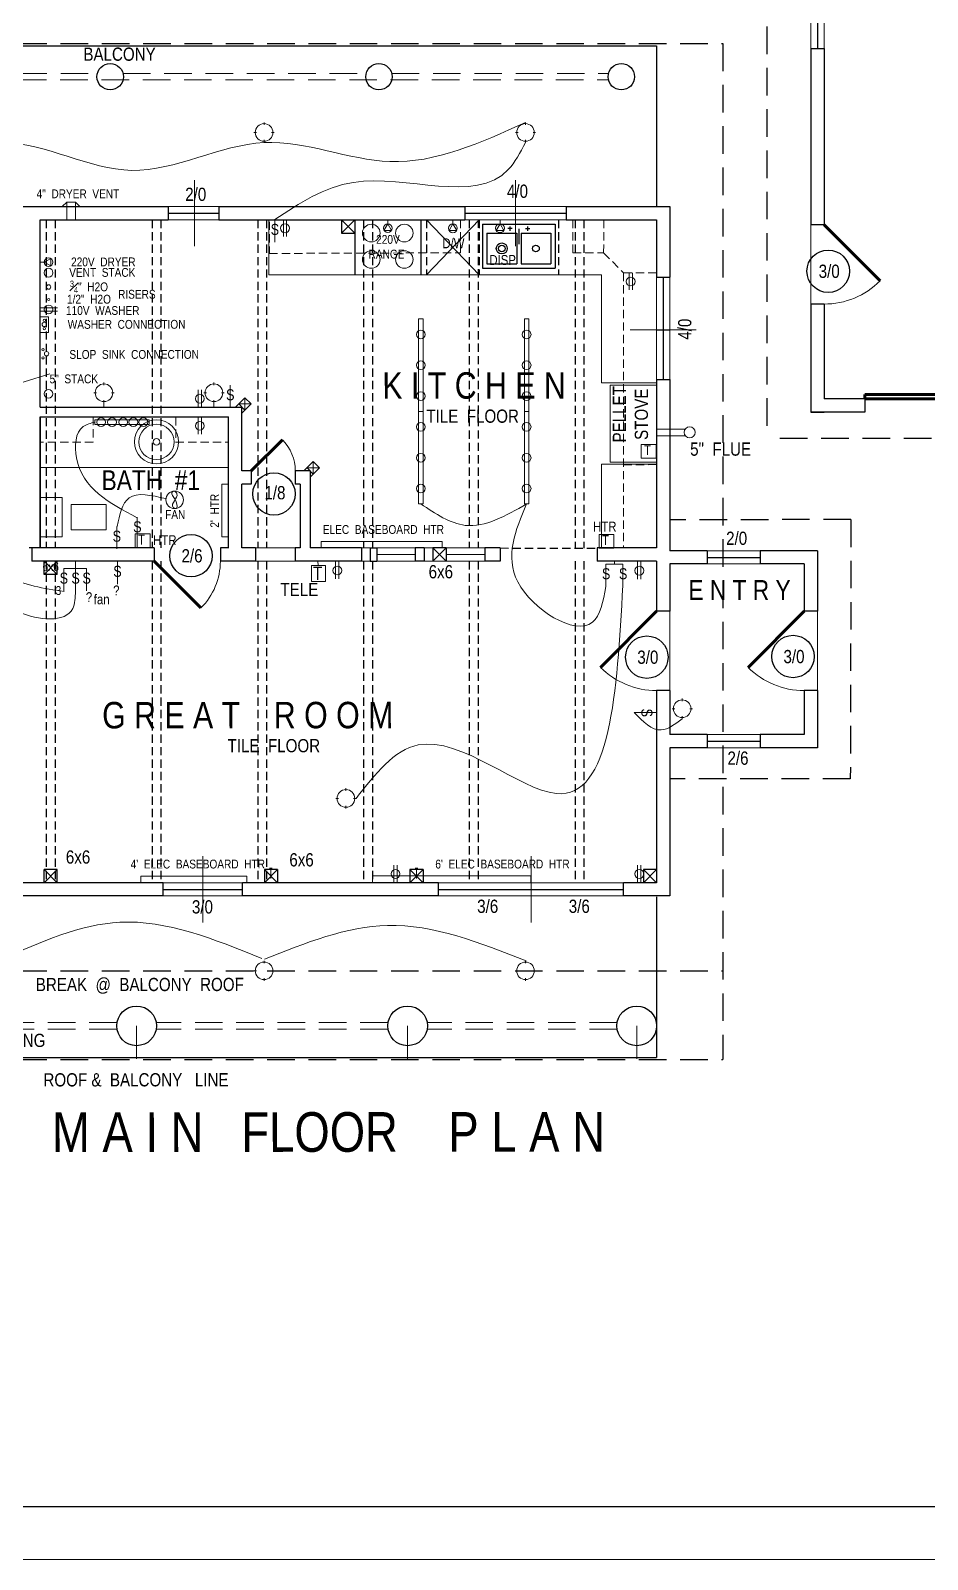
# Model space of a CAD drawing. Header units: inches. Extents: x 3832 to 5979, y 959 to 2015.
# Drawn here: x 4750 to 5157, y 959 to 1653 of the extents above; entities that cross this region are included whole.
import ezdxf

# ---------------------------------------------------------------- set-up
doc = ezdxf.new("R2010")
doc.units = ezdxf.units.IN
doc.header["$MEASUREMENT"] = 0
doc.linetypes.add('HIDDEN', pattern=[0.375, 0.25, -0.125])
for name, color, linetype, lineweight in [('APPLIANCES', 7, 'Continuous', 20), ('CABINETS', 36, 'HIDDEN', 20), ('COUNTERTOPS', 7, 'Continuous', 20), ('DOORS', 7, 'Continuous', 60), ('ELEC', 6, 'Continuous', 30), ('ELEC SYMBOLS', 7, 'Continuous', 20), ('FLOOR BEAMS', 18, 'Continuous', 30), ('HVAC', 1, 'Continuous', 20), ('PLUMBING', 3, 'Continuous', 20), ('ROOF', 7, 'HIDDEN', 30), ('STAIRS', 7, 'Continuous', 20), ('WALL FRAMING', 7, 'Continuous', 30), ('WALLS', 7, 'Continuous', 30), ('WINDOWS', 5, 'Continuous', 30)]:
    doc.layers.add(name, color=color, linetype=linetype, lineweight=lineweight)
for name, color, linetype in [('TEXT', 7, 'Continuous'), ('TEXT80', 7, 'Continuous'), ('TITLE BLOCK', 7, 'Continuous')]:
    doc.layers.add(name, color=color, linetype=linetype)
doc.styles.add('ARCHENT', font='technical.ttf', dxfattribs={"height": 6})

msp = doc.modelspace()

# ---------------------------------------------------------------- linework, layer by layer
at = {"layer": 'APPLIANCES', "lineweight": 30, "ltscale": 15}
for p, q in [((4897.02, 1567.16), (4897.02, 1542.16)), ((4927.02, 1567.16), (4927.02, 1542.16))]:
    msp.add_line(p, q, dxfattribs=at)
at = {"layer": 'APPLIANCES', "ltscale": 15}
msp.add_line((4897.02, 1542.16), (4927.02, 1542.16), dxfattribs=at)
for centre in [(4904.52, 1561.16), (4919.52, 1561.16), (4904.52, 1549.16), (4919.52, 1549.16)]:
    msp.add_circle(centre, 4, dxfattribs=at)
at = {"layer": 'CABINETS', "ltscale": 15}
for p, q in [((4858.28, 1566.32), (4858.27, 1551.9)), ((4945.02, 1567.16), (4945, 1552.16)), ((4996.02, 1567.15), (4996, 1552.15)), ((5010.02, 1567.16), (5010, 1552.16)), ((4858.27, 1551.9), (4945, 1552.2)), ((4996, 1552.15), (5010, 1552.2)), ((5010, 1552.16), (5019.02, 1543.11)), ((5019.02, 1543.11), (5018.98, 1418.16)), ((5019.02, 1543.11), (5034.02, 1543.16)), ((5019.02, 1493.11), (5034.02, 1493.16)), ((4778.27, 1477.68), (4778.28, 1466.19)), ((4815.77, 1477.55), (4815.75, 1466.06)), ((4839.77, 1477.66), (4839.75, 1462.66)), ((4778.28, 1466.19), (4754.27, 1466.24)), ((4815.75, 1466.19), (4839.77, 1466.24)), ((5019.02, 1455.96), (5034.02, 1456))]:
    msp.add_line(p, q, dxfattribs=at)
at = {"layer": 'CABINETS', "lineweight": 30, "ltscale": 15}
for p, q in [((4929.52, 1567.16), (4929.52, 1542.16)), ((4953.52, 1567.16), (4953.52, 1542.16)), ((4989.52, 1567.16), (4989.52, 1542.16))]:
    msp.add_line(p, q, dxfattribs=at)
at = {"layer": 'COUNTERTOPS', "ltscale": 15}
for p, q in [((4858.02, 1567.16), (4858.02, 1542.16)), ((4858.02, 1542.16), (4897.02, 1542.16)), ((4927.02, 1542.16), (5009.02, 1542.16)), ((5009.02, 1493.16), (5034.02, 1493.16)), ((5009.02, 1456.16), (5034.02, 1456.16))]:
    msp.add_line(p, q, dxfattribs=at)
at = {"layer": 'COUNTERTOPS', "lineweight": 20, "ltscale": 15}
for p, q in [((5009.02, 1542.16), (5009.02, 1493.16)), ((5009.02, 1456.16), (5009.02, 1418.16))]:
    msp.add_line(p, q, dxfattribs=at)
at = {"layer": 'COUNTERTOPS', "color": 38, "lineweight": 30, "ltscale": 15}
msp.add_line((4754.27, 1454.79), (4839.77, 1454.66), dxfattribs=at)
at = {"layer": 'DOORS', "ltscale": 15}
for p, q in [((5110.02, 1564.91), (5135.47, 1539.45)), ((5320.52, 1487.91), (5128.52, 1487.91)), ((5320.52, 1485.91), (5128.52, 1485.91)), ((4864.16, 1467.3), (4850.02, 1453.16)), ((5034.02, 1389.41), (5008.56, 1363.95)), ((5101.02, 1389.41), (5075.56, 1363.95))]:
    msp.add_line(p, q, dxfattribs=at)
at = {"layer": 'DOORS', "linetype": 'Continuous', "ltscale": 15}
for p, q in [((5128.52, 1487.91), (5128.52, 1485.91)), ((4806.02, 1412.16), (4827.23, 1390.94))]:
    msp.add_line(p, q, dxfattribs=at)
at = {"layer": 'DOORS', "lineweight": 9, "ltscale": 15}
for centre, radius, start, end in [((5110.02, 1564.91), 35.99, 270, 315), ((5034.02, 1389.41), 36, 225, 270), ((5101.02, 1389.41), 36, 225, 270)]:
    msp.add_arc(centre, radius, start, end, dxfattribs=at)
at = {"layer": 'DOORS', "linetype": 'Continuous', "lineweight": 5, "ltscale": 15}
msp.add_arc((4806.02, 1412.16), 30, 315, 0, dxfattribs=at)
at = {"layer": 'ELEC', "lineweight": 20, "ltscale": 15}
for p, q in [((4864.62, 1559.53), (4864.62, 1567.33)), ((4866.12, 1559.53), (4866.12, 1567.33)), ((5021.52, 1535.34), (5021.52, 1543.14)), ((5023.02, 1535.34), (5023.02, 1543.14)), ((4754.27, 1527.24), (4762.06, 1527.24)), ((4754.27, 1525.74), (4762.06, 1525.74)), ((4825.94, 1482.16), (4825.94, 1489.95)), ((4827.44, 1482.16), (4827.44, 1489.95)), ((4825.94, 1469.86), (4825.94, 1477.66)), ((4827.44, 1469.86), (4827.44, 1477.66)), ((4888.36, 1404.14), (4888.36, 1411.93)), ((4889.86, 1404.14), (4889.86, 1411.93)), ((5025.42, 1404.08), (5025.42, 1411.88)), ((5026.92, 1404.08), (5026.92, 1411.88)), ((4914.78, 1266.37), (4914.78, 1274.16)), ((4916.28, 1266.37), (4916.28, 1274.16)), ((5025.42, 1266.37), (5025.42, 1274.16)), ((5026.92, 1266.37), (5026.92, 1274.16))]:
    msp.add_line(p, q, dxfattribs=at)
for centre in [(4865.37, 1563.33), (4912.02, 1563.36), (4941.57, 1563.31), (4962.96, 1563.34), (4758.06, 1547.94), (5022.27, 1539.14), (4758.06, 1526.49), (4826.69, 1485.95), (4826.69, 1473.66), (4889.11, 1407.93), (5026.17, 1407.88), (4915.53, 1270.16), (5026.17, 1270.16)]:
    msp.add_circle(centre, 2, dxfattribs=at)
at = {"layer": 'ELEC SYMBOLS', "color": 6, "linetype": 'Continuous', "lineweight": 20, "ltscale": 150}
for p, q in [((4855.87, 1611.43), (4855.87, 1610.24)), ((4974.53, 1611.43), (4974.53, 1610.24)), ((4851.27, 1606.84), (4852.47, 1606.84)), ((4859.27, 1606.84), (4860.47, 1606.84)), ((4969.93, 1606.84), (4971.13, 1606.84)), ((4977.93, 1606.84), (4979.13, 1606.84)), ((4855.87, 1603.43), (4855.87, 1602.24)), ((4974.53, 1603.43), (4974.53, 1602.24)), ((4860.71, 1567.23), (4860.71, 1557.02)), ((4926.02, 1522.14), (4926.02, 1438.14)), ((4926.02, 1522.14), (4928.02, 1522.14)), ((4928.02, 1522.14), (4928.02, 1438.14)), ((4974.02, 1522.14), (4974.02, 1438.14)), ((4974.02, 1522.14), (4976.02, 1522.14)), ((4976.02, 1522.14), (4976.02, 1438.14)), ((4840.48, 1492.16), (4840.48, 1481.95)), ((4926.02, 1480.14), (4928.02, 1480.14)), ((4974.02, 1480.14), (4976.02, 1480.14)), ((4803.75, 1476.31), (4779.03, 1476.31)), ((4779.03, 1476.31), (4779.03, 1474.31)), ((4803.75, 1474.31), (4779.03, 1474.31)), ((4803.75, 1476.31), (4803.75, 1474.31)), ((4926.02, 1438.14), (4928.02, 1438.14)), ((4974.02, 1438.14), (4976.02, 1438.14)), ((4798.31, 1432.18), (4798.31, 1418.26)), ((4788.99, 1427.95), (4788.99, 1417.74)), ((4770.26, 1412.16), (4770.26, 1398.67)), ((4789.27, 1411.97), (4789.27, 1401.76)), ((5011.06, 1410.87), (5011.06, 1400.66)), ((5018.77, 1410.87), (5018.77, 1400.66)), ((5018.77, 1410.87), (5018.77, 1400.66)), ((4764.95, 1408.88), (4764.95, 1398.67)), ((4775.29, 1408.88), (4775.29, 1398.67)), ((5045.65, 1348.58), (5045.65, 1349.78)), ((5034.02, 1343.41), (5023.81, 1343.41)), ((5041.05, 1345.18), (5042.25, 1345.18)), ((5045.65, 1340.58), (5045.65, 1341.78)), ((5049.05, 1345.18), (5050.25, 1345.18)), ((4893.01, 1307.84), (4893.01, 1309.04)), ((4888.42, 1304.44), (4889.61, 1304.44)), ((4893.01, 1299.84), (4893.01, 1301.04)), ((4896.42, 1304.44), (4897.61, 1304.44)), ((4855.87, 1229.58), (4855.87, 1230.77)), ((4974.53, 1229.58), (4974.53, 1230.77)), ((4851.27, 1226.17), (4852.47, 1226.17)), ((4855.87, 1221.58), (4855.87, 1222.77)), ((4859.27, 1226.17), (4860.47, 1226.17)), ((4969.93, 1226.17), (4971.13, 1226.17)), ((4974.53, 1221.58), (4974.53, 1222.77)), ((4977.93, 1226.17), (4979.13, 1226.17))]:
    msp.add_line(p, q, dxfattribs=at)
at = {"layer": 'ELEC SYMBOLS', "color": 6, "linetype": 'Continuous', "lineweight": 9, "ltscale": 150}
for p, q in [((4910.29, 1562.36), (4912.02, 1565.36)), ((4913.75, 1562.36), (4910.29, 1562.36)), ((4912.02, 1565.36), (4912.02, 1567.16)), ((4913.75, 1562.36), (4912.02, 1565.36)), ((4939.84, 1562.31), (4941.57, 1565.31)), ((4943.31, 1562.31), (4939.84, 1562.31)), ((4941.57, 1565.31), (4941.57, 1567.1)), ((4943.31, 1562.31), (4941.57, 1565.31)), ((4961.23, 1562.34), (4962.96, 1565.34)), ((4964.69, 1562.34), (4961.23, 1562.34)), ((4962.96, 1565.34), (4962.96, 1567.13)), ((4964.69, 1562.34), (4962.96, 1565.34)), ((4759.06, 1549.67), (4756.06, 1547.94)), ((4759.06, 1549.67), (4759.06, 1546.21)), ((4756.06, 1547.94), (4754.27, 1547.94)), ((4759.06, 1546.21), (4756.06, 1547.94)), ((4783.2, 1492.04), (4783.2, 1493.23)), ((4833.12, 1492.04), (4833.12, 1493.23)), ((4778.6, 1488.64), (4779.79, 1488.64)), ((4786.6, 1488.64), (4787.79, 1488.64)), ((4828.52, 1488.64), (4829.72, 1488.64)), ((4836.52, 1488.64), (4837.72, 1488.64)), ((4783.2, 1482.16), (4783.2, 1485.23)), ((4833.12, 1482.16), (4833.12, 1485.23))]:
    msp.add_line(p, q, dxfattribs=at)
at = {"layer": 'ELEC SYMBOLS', "color": 6, "lineweight": 9, "ltscale": 25}
msp.add_line((4764.95, 1408.88), (4775.29, 1408.88), dxfattribs=at)
at = {"layer": 'ELEC SYMBOLS', "color": 6, "lineweight": 20, "ltscale": 15}
for centre in [(4855.87, 1606.84), (4974.53, 1606.84), (4783.2, 1488.64), (4833.12, 1488.64), (4815.29, 1440.03), (5045.65, 1345.18), (4893.01, 1304.44), (4855.87, 1226.17), (4974.53, 1226.17)]:
    msp.add_circle(centre, 4, dxfattribs=at)
at = {"layer": 'ELEC SYMBOLS', "color": 6, "linetype": 'Continuous', "lineweight": 20, "ltscale": 150}
for centre in [(4781.89, 1475.31), (4786.87, 1475.31), (4791.94, 1475.31), (4796.51, 1475.31), (4801.05, 1475.31)]:
    msp.add_circle(centre, 2, dxfattribs=at)
at = {"layer": 'ELEC SYMBOLS', "color": 6, "lineweight": 9, "ltscale": 25}
for points in [[(4974.53, 1611.43), (4912.93, 1593.63), (4855.87, 1602.24), (4795.8, 1589.64), (4737.21, 1602.24), (4675.67, 1587.15), (4618.54, 1602.24)], [(4736.69, 1438.66), (4729.24, 1409.43), (4744.58, 1389.21), (4769.03, 1390.65), (4770.26, 1398.67)], [(4736.86, 1231.41), (4790.41, 1248.24), (4854.83, 1231.78)], [(4856.07, 1231.41), (4911.87, 1246.75), (4974.79, 1230.66)]]:
    msp.add_spline(points, degree=3, dxfattribs=at)
at = {"layer": 'ELEC SYMBOLS', "color": 6, "linetype": 'Continuous', "lineweight": 9, "ltscale": 150}
for points in [[(4860.79, 1567.25), (4896.45, 1584.18), (4966.7, 1589.95), (4974.53, 1602.24)], [(4897.61, 1304.44), (4925.8, 1328.72), (4988.51, 1306.68), (5018.71, 1401.08)], [(5023.81, 1343.41), (5036.12, 1335.53), (5045.65, 1340.58)]]:
    msp.add_spline(points, degree=3, dxfattribs=at)
at = {"layer": 'ELEC SYMBOLS', "color": 6, "linetype": 'Continuous', "lineweight": 20, "ltscale": 150}
for points in [[(4765.18, 1398.45), (4739.71, 1405.58), (4721.75, 1430.51), (4719.75, 1457.43), (4736.69, 1474.1), (4723.99, 1484.39), (4736.96, 1494.11), (4725.96, 1507.11)], [(4798.2, 1431.93), (4770.69, 1459.13), (4773.8, 1473.29), (4779.19, 1475.3)], [(4815.2, 1444.03), (4814.44, 1443.8), (4816.41, 1437.02), (4815.94, 1436.07), (4814.65, 1436.61), (4816.34, 1442.78), (4815.53, 1443.8), (4815.2, 1444.03)], [(4789.13, 1427.98), (4794.59, 1440.91), (4811.17, 1440.59)], [(4927.02, 1438.14), (4947.2, 1428.45), (4975.02, 1438.14)], [(4975.02, 1438.14), (4971.02, 1402.78), (5004.94, 1384.46), (5011.06, 1400.66)]]:
    msp.add_spline(points, degree=3, dxfattribs=at)
at = {"layer": 'FLOOR BEAMS', "linetype": 'HIDDEN', "lineweight": 30, "ltscale": 15}
for p, q in [((4757.02, 1567.16), (4757.02, 1418.16)), ((4761.02, 1567.16), (4761.02, 1418.16)), ((4805.02, 1567.16), (4805.02, 1418.16)), ((4809.02, 1567.16), (4809.02, 1418.16)), ((4853.02, 1567.16), (4853.02, 1418.16)), ((4857.02, 1567.16), (4857.02, 1418.16)), ((4901.02, 1567.16), (4901.02, 1418.16)), ((4905.02, 1567.16), (4905.02, 1418.16)), ((4949.02, 1567.16), (4949.02, 1418.16)), ((4953.02, 1567.21), (4953.02, 1418.15)), ((4997.02, 1567.16), (4997.02, 1418.1)), ((5001.02, 1567.16), (5001.02, 1418.1)), ((4963.02, 1418.16), (5007.92, 1418.08)), ((4757.02, 1412.16), (4757.02, 1266.16)), ((4761.02, 1412.16), (4761.02, 1266.16)), ((4805.02, 1412.16), (4805.02, 1266.16)), ((4809.02, 1412.16), (4809.02, 1266.16)), ((4853.02, 1412.16), (4853.02, 1266.16)), ((4857.02, 1412.16), (4857.02, 1266.16)), ((4901.02, 1412.16), (4901.02, 1266.16)), ((4905.02, 1412.16), (4905.02, 1266.16)), ((4949.02, 1412.16), (4949.02, 1266.16)), ((4953.02, 1412.16), (4953.02, 1266.16)), ((4997.02, 1412.16), (4997.02, 1266.16)), ((5001.02, 1412.16), (5001.02, 1266.16))]:
    msp.add_line(p, q, dxfattribs=at)
at = {"layer": 'FLOOR BEAMS', "lineweight": 30, "ltscale": 15}
for p, q in [((4891.02, 1567.16), (4891.02, 1561.16)), ((4891.02, 1561.16), (4897.02, 1561.16))]:
    msp.add_line(p, q, dxfattribs=at)
at = {"layer": 'FLOOR BEAMS', "lineweight": 5, "ltscale": 15}
for p, q in [((4891.02, 1561.16), (4897.02, 1567.16)), ((4891.02, 1567.16), (4897.02, 1561.16))]:
    msp.add_line(p, q, dxfattribs=at)
at = {"layer": 'FLOOR BEAMS', "color": 7, "lineweight": 30, "ltscale": 15}
for p, q in [((4847.18, 1486.4), (4842.94, 1482.16)), ((4850.01, 1483.57), (4847.18, 1486.4)), ((4844.35, 1483.57), (4847.18, 1480.74)), ((4845.77, 1479.33), (4850.01, 1483.57)), ((4878.18, 1457.4), (4873.94, 1453.16)), ((4875.35, 1454.57), (4878.18, 1451.74)), ((4876.77, 1450.33), (4881.01, 1454.57)), ((4881.01, 1454.57), (4878.18, 1457.4))]:
    msp.add_line(p, q, dxfattribs=at)
at = {"layer": 'HVAC', "lineweight": 20, "ltscale": 15}
for p, q in [((4766.27, 1575.15), (4764.27, 1573.15)), ((4766.27, 1567.16), (4766.27, 1575.15)), ((4766.27, 1575.15), (4770.27, 1575.15)), ((4770.27, 1567.16), (4770.27, 1575.15)), ((4770.27, 1575.15), (4772.27, 1573.15)), ((5034.02, 1472.14), (5047.02, 1472.15)), ((5027.09, 1465.17), (5027.09, 1458.93)), ((5033.83, 1465.17), (5027.09, 1465.17)), ((5033.83, 1458.93), (5033.83, 1465.17)), ((5034.02, 1469.14), (5047.02, 1469.15)), ((5027.09, 1458.93), (5033.83, 1458.93)), ((4836.77, 1447.16), (4836.77, 1423.16)), ((4836.77, 1447.16), (4839.77, 1447.16)), ((4797.39, 1424.53), (4797.39, 1418.28)), ((4804.13, 1424.53), (4797.39, 1424.53)), ((4804.13, 1418.28), (4804.13, 1424.53)), ((4836.77, 1423.16), (4839.77, 1423.16)), ((5007.92, 1424.33), (5007.92, 1418.08)), ((5014.66, 1424.33), (5007.92, 1424.33)), ((5014.66, 1418.08), (5014.66, 1424.33)), ((4797.39, 1418.28), (4804.13, 1418.28)), ((4881.77, 1418.16), (4881.77, 1421.16)), ((4881.77, 1421.16), (4936.77, 1421.16)), ((4936.77, 1418.16), (4936.77, 1421.16)), ((5007.92, 1418.08), (5014.66, 1418.08)), ((4799.98, 1266.13), (4799.98, 1269.13)), ((4800, 1269.12), (4847.98, 1269.13)), ((4847.98, 1266.13), (4847.98, 1269.13)), ((4904.97, 1269.25), (4976.98, 1269.25)), ((4905.02, 1266.25), (4905.02, 1269.25)), ((4976.96, 1266.25), (4976.96, 1269.25))]:
    msp.add_line(p, q, dxfattribs=at)
at = {"layer": 'HVAC', "ltscale": 15}
for p, q in [((5034.02, 1492.16), (5013.02, 1492.16)), ((5013.02, 1492.16), (5013.02, 1457.16)), ((5034.02, 1457.16), (5013.02, 1457.16))]:
    msp.add_line(p, q, dxfattribs=at)
at = {"layer": 'HVAC', "lineweight": 20, "ltscale": 15}
msp.add_circle((5049.02, 1470.66), 2.5, dxfattribs=at)
at = {"layer": 'PLUMBING', "lineweight": 30, "ltscale": 15}
for p, q in [((4955.02, 1565.15), (4988.02, 1565.16)), ((4955.02, 1565.15), (4955.02, 1545.16)), ((4968.52, 1563.16), (4966.52, 1563.16)), ((4967.52, 1562.16), (4967.52, 1564.16)), ((4971.52, 1563.11), (4971.52, 1556.11)), ((4974.52, 1563.16), (4976.52, 1563.16)), ((4975.52, 1562.16), (4975.52, 1564.16)), ((4988.02, 1565.16), (4988.02, 1545.16)), ((4957.02, 1561.16), (4957.02, 1547.16)), ((4957.02, 1561.16), (4970.52, 1561.16)), ((4970.52, 1561.16), (4970.52, 1547.16)), ((4972.52, 1561.16), (4972.52, 1547.16)), ((4972.52, 1561.16), (4986.02, 1561.16)), ((4986.02, 1561.16), (4986.02, 1547.16)), ((4955.02, 1545.16), (4988.02, 1545.16)), ((4957.02, 1547.16), (4970.52, 1547.16)), ((4972.52, 1547.16), (4986.02, 1547.16))]:
    msp.add_line(p, q, dxfattribs=at)
at = {"layer": 'PLUMBING', "lineweight": 20, "ltscale": 15}
for p, q in [((4754.27, 1523.16), (4758.01, 1523.16)), ((4758.01, 1523.16), (4758.01, 1515.96)), ((4754.27, 1515.96), (4758.01, 1515.96))]:
    msp.add_line(p, q, dxfattribs=at)
at = {"layer": 'PLUMBING', "color": 3, "linetype": 'Continuous', "lineweight": 20, "ltscale": 15}
for p, q in [((4764.27, 1441.16), (4754.27, 1441.16)), ((4764.27, 1432.16), (4764.27, 1441.16)), ((4768.27, 1432.16), (4768.27, 1437.86)), ((4768.27, 1437.86), (4784.27, 1437.86)), ((4784.27, 1437.86), (4784.27, 1432.16)), ((4764.27, 1432.16), (4764.27, 1423.16)), ((4768.27, 1432.16), (4768.27, 1426.46)), ((4784.27, 1426.46), (4784.27, 1432.16)), ((4764.27, 1423.16), (4754.27, 1423.16)), ((4768.27, 1426.46), (4784.27, 1426.46))]:
    msp.add_line(p, q, dxfattribs=at)
at = {"layer": 'PLUMBING', "color": 7, "lineweight": 30, "ltscale": 15}
msp.add_circle((4963.77, 1554.16), 2.5, dxfattribs=at)
at = {"layer": 'PLUMBING', "lineweight": 30, "ltscale": 15}
for centre in [(4963.77, 1554.16), (4963.77, 1554.16), (4979.27, 1554.16)]:
    msp.add_circle(centre, 1.5, dxfattribs=at)
at = {"layer": 'PLUMBING', "color": 3, "lineweight": 20, "ltscale": 15}
for centre, radius in [((4758.06, 1543.16), 2), ((4758.06, 1536.67), 1), ((4758.06, 1531.01), 0.5), ((4756.14, 1519.66), 1), ((4756.14, 1521.49), 0.5), ((4756.14, 1517.77), 0.5), ((4755.57, 1508.21), 0.5), ((4757.14, 1506.37), 1), ((4755.57, 1504.48), 0.5), ((4758.04, 1488.16), 2)]:
    msp.add_circle(centre, radius, dxfattribs=at)
at = {"layer": 'PLUMBING', "color": 3, "linetype": 'Continuous', "lineweight": 20, "ltscale": 15}
for radius in [10, 8]:
    msp.add_circle((4807.02, 1466.34), radius, dxfattribs=at)
at = {"layer": 'PLUMBING', "color": 3, "linetype": 'Continuous', "lineweight": 5, "ltscale": 15}
msp.add_circle((4807.02, 1466.34), 1.5, dxfattribs=at)
at = {"layer": 'ROOF', "ltscale": 50}
for p, q in [((5084.02, 1804.91), (5084.02, 1467.91)), ((5365.02, 1467.91), (5084.02, 1467.91)), ((5122.25, 1431.1), (5040.02, 1430.91)), ((5121.95, 1313.41), (5040.02, 1313.41))]:
    msp.add_line(p, q, dxfattribs=at)
at = {"layer": 'ROOF', "linetype": 'HIDDEN', "ltscale": 50}
for p, q in [((4501.02, 1647.16), (5064.02, 1647.16)), ((5064.02, 1647.16), (5064.02, 1185.85)), ((5122.25, 1431.1), (5121.95, 1313.41)), ((4501.02, 1226.16), (5064.02, 1226.16)), ((4501.02, 1185.85), (5064.02, 1185.85))]:
    msp.add_line(p, q, dxfattribs=at)
at = {"layer": 'ROOF', "linetype": 'HIDDEN', "lineweight": 20, "ltscale": 50}
for p, q in [((4669.83, 1633.66), (4780.21, 1633.66)), ((4791.83, 1633.66), (4902.21, 1633.66)), ((4913.83, 1633.66), (5012.21, 1633.66)), ((4500.82, 1630.66), (5012.21, 1630.66))]:
    msp.add_line(p, q, dxfattribs=at)
at = {"layer": 'STAIRS', "lineweight": 20, "ltscale": 15}
msp.add_line((4726.55, 1487.39), (4758.63, 1497.29), dxfattribs=at)
at = {"layer": 'STAIRS', "linetype": 'Continuous', "lineweight": 30, "ltscale": 15}
for p, q in [((4845.77, 1453.16), (4845.77, 1482.16)), ((4839.77, 1418.16), (4839.77, 1477.66)), ((4845.77, 1418.16), (4845.77, 1447.16))]:
    msp.add_line(p, q, dxfattribs=at)
at = {"layer": 'TEXT', "linetype": 'Continuous', "ltscale": 15}
for centre in [(5111.92, 1543.83), (4860.35, 1442.71), (4822.72, 1414.64), (5029.6, 1368.6), (5095.94, 1368.89)]:
    msp.add_circle(centre, 9.63, dxfattribs=at)
at = {"layer": 'TITLE BLOCK', "color": 7, "linetype": 'Continuous', "lineweight": 30, "ltscale": 0.5}
msp.add_line((4104.8, 982.91), (5664.77, 982.91), dxfattribs=at)
at = {"layer": 'TITLE BLOCK', "color": 7, "linetype": 'Continuous', "lineweight": 0, "ltscale": 0.5}
msp.add_line((4056.8, 958.91), (5688.77, 958.91), dxfattribs=at)
at = {"layer": 'WALL FRAMING', "lineweight": 9, "ltscale": 15}
for p, q in [((5104.02, 1688.91), (5104.02, 1644.91)), ((5110.02, 1688.91), (5110.02, 1644.91)), ((4812.28, 1573.15), (4835.28, 1573.15)), ((4945.02, 1573.16), (4993.02, 1573.16)), ((4812.28, 1567.15), (4835.28, 1567.15)), ((4947.02, 1567.16), (4993.02, 1567.16)), ((5104.02, 1564.91), (5104.02, 1528.91)), ((5034.02, 1541.16), (5034.02, 1494.66)), ((5040.02, 1541.16), (5040.02, 1494.66)), ((5081.02, 1416.91), (5057.02, 1416.91)), ((5081.02, 1410.91), (5057.02, 1410.91)), ((5040.02, 1389.41), (5040.02, 1353.41)), ((5107.02, 1389.41), (5107.02, 1353.41)), ((5081.02, 1333.41), (5057.02, 1333.41)), ((5081.02, 1327.41), (5057.02, 1327.41)), ((4846.02, 1266.16), (4810.02, 1266.16)), ((5019.02, 1266.16), (4935.02, 1266.16)), ((4846.02, 1260.16), (4810.02, 1260.16)), ((5019.02, 1260.16), (4935.02, 1260.16))]:
    msp.add_line(p, q, dxfattribs=at)
at = {"layer": 'WALL FRAMING', "linetype": 'Continuous', "ltscale": 50}
for p, q in [((4491.97, 1646.16), (5034.02, 1646.16)), ((5034.02, 1646.16), (5034.02, 1573.16)), ((5034.02, 1259.78), (5034.02, 1186.85)), ((4496.47, 1186.85), (5034.02, 1186.85))]:
    msp.add_line(p, q, dxfattribs=at)
at = {"layer": 'WALL FRAMING', "ltscale": 15}
for p, q in [((5104.02, 1644.91), (5104.02, 1564.91)), ((5104.07, 1644.91), (5110.07, 1644.91)), ((5110.02, 1644.91), (5110.02, 1564.91)), ((4672.02, 1573.16), (4812.28, 1573.15)), ((4812.28, 1573.15), (4812.28, 1567.15)), ((4835.28, 1573.16), (4947.02, 1573.16)), ((4835.28, 1573.15), (4835.28, 1567.15)), ((4947.02, 1573.16), (4947.02, 1567.16)), ((4993.02, 1573.16), (4993.02, 1567.16)), ((4993.02, 1573.16), (5040.02, 1573.16)), ((5040.02, 1573.16), (5040.02, 1541.16)), ((4754.27, 1567.16), (4812.28, 1567.16)), ((4835.28, 1567.16), (4947.02, 1567.16)), ((4993.02, 1567.16), (5034.02, 1567.16)), ((5034.02, 1567.16), (5034.02, 1541.16)), ((5109.98, 1564.91), (5103.98, 1564.91)), ((5034.02, 1541.16), (5040.02, 1541.16)), ((5110.02, 1528.91), (5104.02, 1528.91)), ((5104.02, 1528.91), (5104.02, 1479.91)), ((5110.02, 1528.91), (5110.02, 1485.91)), ((5034.02, 1517.16), (5040.02, 1517.16)), ((5034.02, 1494.66), (5034.02, 1418.16)), ((5034.02, 1494.66), (5040.02, 1494.66)), ((5040.02, 1494.66), (5040.02, 1416.91)), ((5128.52, 1485.91), (5110.02, 1485.91)), ((5128.52, 1485.91), (5128.52, 1479.91)), ((5128.52, 1479.91), (5104.02, 1479.91)), ((5104.02, 1479.91), (5110.02, 1479.91)), ((4754.27, 1477.66), (4754.27, 1418.16)), ((4850.02, 1453.16), (4845.77, 1453.16)), ((4850.02, 1453.16), (4850.02, 1447.16)), ((4876.77, 1453.16), (4870.02, 1453.16)), ((4870.02, 1453.16), (4870.02, 1447.16)), ((4850.02, 1447.16), (4845.77, 1447.16)), ((4872.27, 1447.16), (4870.02, 1447.16)), ((4806.02, 1418.16), (4749.27, 1418.16)), ((4750.52, 1418.16), (4750.52, 1412.16)), ((4806.02, 1418.16), (4806.02, 1412.16)), ((4836.02, 1418.16), (4836.02, 1412.16)), ((4852.02, 1418.16), (4845.77, 1418.16)), ((4852.02, 1418.16), (4852.02, 1412.16)), ((4872.27, 1418.16), (4870.02, 1418.16)), ((4870.02, 1418.16), (4870.02, 1412.16)), ((4900.02, 1418.16), (4876.77, 1418.16)), ((4900.02, 1418.16), (4900.02, 1412.16)), ((4904.02, 1418.16), (4904.02, 1412.16)), ((4904.02, 1418.16), (4907.02, 1418.16)), ((4907.02, 1418.16), (4907.02, 1412.16)), ((4924.52, 1418.16), (4924.52, 1412.16)), ((4928.52, 1418.16), (4924.52, 1418.16)), ((4928.52, 1418.16), (4928.52, 1412.16)), ((4932.52, 1418.16), (4932.52, 1412.16)), ((4938.52, 1418.16), (4932.52, 1418.16)), ((4938.52, 1418.16), (4938.52, 1412.16)), ((4963.02, 1418.16), (4956.02, 1418.16)), ((4956.02, 1418.16), (4956.02, 1412.16)), ((4963.02, 1418.16), (4963.02, 1412.16)), ((5034.02, 1418.16), (5007.02, 1418.16)), ((5007.02, 1418.16), (5007.02, 1412.16)), ((5057.02, 1416.91), (5040.02, 1416.91)), ((5057.02, 1416.91), (5057.02, 1410.91)), ((5107.02, 1416.91), (5081.02, 1416.91)), ((5081.02, 1416.91), (5081.02, 1410.91)), ((5107.02, 1416.91), (5107.02, 1389.41)), ((4755.52, 1412.16), (4750.52, 1412.16)), ((4806.02, 1412.16), (4755.36, 1412.12)), ((4762.02, 1412.12), (4756.02, 1412.12)), ((4756.02, 1406.12), (4756.02, 1412.12)), ((4762.02, 1406.12), (4762.02, 1412.12)), ((4852.02, 1412.16), (4836.02, 1412.16)), ((4900.02, 1412.16), (4870.02, 1412.16)), ((4904.02, 1412.16), (4907.02, 1412.16)), ((4928.52, 1412.16), (4924.52, 1412.16)), ((4963.02, 1412.16), (4956.02, 1412.16)), ((5034.02, 1412.16), (5007.02, 1412.16)), ((5034.02, 1412.16), (5034.02, 1389.41)), ((5040.02, 1410.91), (5040.02, 1389.41)), ((5057.02, 1410.91), (5040.02, 1410.91)), ((5101.02, 1410.91), (5081.02, 1410.91)), ((5101.02, 1410.91), (5101.02, 1389.41)), ((4762.02, 1406.12), (4756.02, 1406.12)), ((5040.02, 1389.41), (5034.02, 1389.41)), ((5107.02, 1389.41), (5101.02, 1389.41)), ((5034.02, 1353.41), (5034.02, 1333.41)), ((5040.02, 1353.41), (5034.02, 1353.41)), ((5040.02, 1353.41), (5040.02, 1333.41)), ((5107.02, 1353.41), (5101.02, 1353.41)), ((5101.02, 1353.41), (5101.02, 1333.41)), ((5107.02, 1353.41), (5107.02, 1327.41)), ((5034.02, 1333.41), (5034.02, 1266.16)), ((5057.02, 1333.41), (5040.02, 1333.41)), ((5057.02, 1333.41), (5057.02, 1327.41)), ((5101.02, 1333.41), (5081.02, 1333.41)), ((5081.02, 1333.41), (5081.02, 1327.41)), ((5040.02, 1327.41), (5040.02, 1260.16)), ((5057.02, 1327.41), (5040.02, 1327.41)), ((5107.02, 1327.41), (5081.02, 1327.41)), ((4756.02, 1266.16), (4756.02, 1272.16)), ((4762.02, 1272.16), (4756.02, 1272.16)), ((4762.02, 1266.16), (4762.02, 1272.16)), ((4862.02, 1272.16), (4856.02, 1272.16)), ((4856.02, 1272.16), (4856.02, 1266.16)), ((4862.02, 1272.16), (4862.02, 1266.16)), ((4928.02, 1272.16), (4922.02, 1272.16)), ((4922.02, 1272.16), (4922.02, 1266.16)), ((4928.02, 1272.16), (4928.02, 1266.16)), ((5034.02, 1272.16), (5028.02, 1272.16)), ((5028.02, 1272.16), (5028.02, 1266.16)), ((5034.02, 1272.16), (5034.02, 1266.16)), ((4810.02, 1266.16), (4679.02, 1266.16)), ((4762.02, 1266.16), (4756.02, 1266.16)), ((4810.02, 1260.16), (4810.02, 1266.16)), ((4846.02, 1260.16), (4846.02, 1266.16)), ((4935.02, 1266.16), (4846.02, 1266.16)), ((4862.02, 1266.16), (4856.02, 1266.16)), ((4928.02, 1266.16), (4922.02, 1266.16)), ((4935.02, 1260.16), (4935.02, 1266.16)), ((5034.02, 1266.16), (5019.02, 1266.16)), ((5019.02, 1260.16), (5019.02, 1266.16)), ((5034.02, 1266.16), (5028.02, 1266.16)), ((4810.02, 1260.16), (4679.02, 1260.16)), ((4935.02, 1260.16), (4846.02, 1260.16)), ((5040.02, 1260.16), (5019.02, 1260.16))]:
    msp.add_line(p, q, dxfattribs=at)
at = {"layer": 'WALL FRAMING', "color": 7, "linetype": 'Continuous', "lineweight": 9, "ltscale": 150}
for p, q in [((4929.52, 1542.16), (4953.52, 1567.16)), ((4929.52, 1567.16), (4953.52, 1542.16)), ((4883.69, 1410.27), (4877.37, 1410.23)), ((4877.37, 1410.23), (4877.37, 1403)), ((4880.38, 1410.24), (4880.31, 1412.25)), ((4883.69, 1403), (4883.69, 1410.27)), ((4877.37, 1403), (4883.69, 1403)), ((4858.4, 1272.74), (4858.99, 1272.74)), ((4858.99, 1268.05), (4858.99, 1272.74)), ((4858.99, 1272.74), (4859.58, 1272.74)), ((4924.4, 1272.74), (4924.99, 1272.74)), ((4924.99, 1268.05), (4924.99, 1272.74)), ((4924.99, 1272.74), (4925.58, 1272.74))]:
    msp.add_line(p, q, dxfattribs=at)
at = {"layer": 'WALL FRAMING', "lineweight": 30, "ltscale": 15}
for p, q in [((4754.27, 1482.16), (4845.77, 1482.16)), ((4754.27, 1477.66), (4839.77, 1477.66))]:
    msp.add_line(p, q, dxfattribs=at)
at = {"layer": 'WALL FRAMING', "lineweight": 5, "ltscale": 15}
for p, q in [((4904.02, 1418.16), (4900.02, 1418.16)), ((4924.52, 1418.16), (4907.02, 1418.16)), ((4932.52, 1418.16), (4928.52, 1418.16)), ((4938.52, 1418.16), (4932.52, 1412.16)), ((4932.52, 1418.16), (4938.52, 1412.16)), ((4956.02, 1418.16), (4938.52, 1418.16)), ((4904.02, 1412.16), (4900.02, 1412.16)), ((4924.52, 1412.16), (4907.02, 1412.16)), ((4932.52, 1412.16), (4928.52, 1412.16)), ((4956.02, 1412.16), (4932.52, 1412.16))]:
    msp.add_line(p, q, dxfattribs=at)
at = {"layer": 'WALL FRAMING', "color": 6, "linetype": 'Continuous', "lineweight": 9, "ltscale": 150}
for p, q in [((5011.06, 1410.87), (5018.77, 1410.87)), ((5014.92, 1410.87), (5014.92, 1412.3))]:
    msp.add_line(p, q, dxfattribs=at)
at = {"layer": 'WALL FRAMING', "linetype": 'HIDDEN', "lineweight": 20, "ltscale": 50}
for p, q in [((4789.02, 1202.66), (4689.02, 1202.66)), ((4912.02, 1202.66), (4807.02, 1202.66)), ((5016.02, 1202.66), (4930.02, 1202.66)), ((4789.02, 1199.66), (4689.02, 1199.66)), ((4912.02, 1199.66), (4807.02, 1199.66)), ((5016.02, 1199.66), (4930.02, 1199.66))]:
    msp.add_line(p, q, dxfattribs=at)
at = {"layer": 'WALL FRAMING', "color": 1, "lineweight": 9, "ltscale": 15}
for p, q in [((4798.02, 1201.16), (4798.02, 1186.16)), ((4921.02, 1201.16), (4921.02, 1186.16)), ((5025.02, 1201.16), (5025.02, 1186.16))]:
    msp.add_line(p, q, dxfattribs=at)
at = {"layer": 'WALL FRAMING', "ltscale": 15}
for centre, radius in [((4786.02, 1632.16), 6), ((4786.02, 1632.16), 6), ((4908.02, 1632.16), 6), ((5018.02, 1632.16), 6), ((4798.02, 1201.16), 9), ((4921.02, 1201.16), 9), ((5025.02, 1201.16), 9)]:
    msp.add_circle(centre, radius, dxfattribs=at)
at = {"layer": 'WALL FRAMING', "color": 7, "linetype": 'Continuous', "lineweight": 20, "ltscale": 150}
for centre in [(4927.02, 1515.14), (4975.02, 1515.14), (4927.02, 1501.14), (4975.02, 1501.14), (4927.02, 1487.14), (4975.02, 1487.14), (4927.02, 1473.14), (4975.02, 1473.14), (4927.02, 1459.14), (4975.02, 1459.14), (4927.02, 1445.14), (4975.02, 1445.14)]:
    msp.add_circle(centre, 2, dxfattribs=at)
at = {"layer": 'WALL FRAMING', "lineweight": 5, "ltscale": 15}
msp.add_arc((4850.02, 1453.16), 20, 0, 45, dxfattribs=at)
at = {"layer": 'WALLS', "lineweight": 9, "ltscale": 15}
for p, q in [((4824.28, 1555.15), (4824.28, 1585.15)), ((4970.02, 1555.16), (4970.02, 1585.16)), ((5022.02, 1517.16), (5034.02, 1517.16)), ((5040.02, 1517.16), (5052.02, 1517.16)), ((4836.02, 1412.16), (4847.88, 1412.16)), ((4828.02, 1248.16), (4828.02, 1278.16)), ((4977.02, 1248.16), (4977.02, 1278.16))]:
    msp.add_line(p, q, dxfattribs=at)
at = {"layer": 'WALLS', "ltscale": 20}
for p, q in [((4754.27, 1482.16), (4754.27, 1567.16)), ((4754.27, 1418.16), (4754.27, 1477.66))]:
    msp.add_line(p, q, dxfattribs=at)
at = {"layer": 'WALLS', "linetype": 'Continuous', "lineweight": 9, "ltscale": 15}
for p, q in [((4847.18, 1480.74), (4847.18, 1486.4)), ((4844.35, 1483.57), (4850.01, 1483.57)), ((4875.35, 1454.57), (4881.01, 1454.57)), ((4878.18, 1451.74), (4878.18, 1457.4)), ((4756.02, 1412.12), (4762.02, 1406.12)), ((4756.02, 1406.12), (4762.02, 1412.12)), ((4756.02, 1272.16), (4762.02, 1266.16)), ((4756.02, 1266.16), (4762.02, 1272.16)), ((4856.02, 1266.16), (4862.02, 1272.16)), ((4862.02, 1266.16), (4856.02, 1272.16)), ((4922.02, 1266.16), (4928.02, 1272.16)), ((4928.02, 1266.16), (4922.02, 1272.16)), ((5028.02, 1266.16), (5034.02, 1272.16)), ((5034.02, 1266.16), (5028.02, 1272.16))]:
    msp.add_line(p, q, dxfattribs=at)
at = {"layer": 'WALLS', "linetype": 'Continuous', "lineweight": 30, "ltscale": 15}
for p, q in [((4876.77, 1453.16), (4876.77, 1418.16)), ((4872.27, 1447.16), (4872.27, 1418.16))]:
    msp.add_line(p, q, dxfattribs=at)
at = {"layer": 'WALLS', "ltscale": 15}
msp.add_line((4839.89, 1418.16), (4836.02, 1418.16), dxfattribs=at)
at = {"layer": 'WALLS', "lineweight": 5, "ltscale": 15}
for p, q in [((4870.02, 1418.16), (4852.02, 1418.16)), ((4852.02, 1412.16), (4870.02, 1412.16))]:
    msp.add_line(p, q, dxfattribs=at)
at = {"layer": 'WINDOWS', "ltscale": 15}
for p, q in [((5107.02, 1688.91), (5107.07, 1644.91)), ((4812.28, 1570.15), (4835.28, 1570.15)), ((4947.02, 1570.16), (4993.02, 1570.16)), ((5037.02, 1541.16), (5037.02, 1494.66)), ((5057.02, 1413.91), (5081.02, 1413.91)), ((5057.02, 1330.41), (5081.02, 1330.41)), ((4810.02, 1263.16), (4846.02, 1263.16)), ((4935.02, 1263.16), (4977.02, 1263.16)), ((4977.02, 1263.16), (5019.02, 1263.16))]:
    msp.add_line(p, q, dxfattribs=at)
at = {"layer": 'WINDOWS', "lineweight": 9, "ltscale": 15}
for p, q in [((4907.02, 1415.18), (4924.52, 1415.21)), ((4938.52, 1415.16), (4956.02, 1415.16))]:
    msp.add_line(p, q, dxfattribs=at)

# ---------------------------------------------------------------- texts
at = {"layer": 'TEXT80', "attachment_point": 5, "style": 'ARCHENT'}
for s, insert, char_height, width, rotation in [('{\\C7;BALCONY}', (4790.26, 1642.35), 6, 360.0625, 0.03277), ('{\\C7;4/0}', (4970.88, 1580.11), 6, 360.0625, 0.03277), ('{\\C7;4"  DRYER  VENT}', (4771.38, 1578.99), 4, 360.0625, 0.03277), ('{\\C7;2/0}', (4824.85, 1578.71), 6, 360.0625, 0.03277), ('{\\C7;D/W}', (4941.81, 1556.49), 4.5, 270.0469, 0.03277), ('{\\C7;DISP}', (4964.15, 1548.91), 4.5, 270.0469, 0.03277), ('{\\C7; VENT  STACK}', (4781.8, 1543.26), 4, 360.0625, 0.03277), ('{\\C7;3/0}', (5112.37, 1543.77), 6, 360.0625, 0.03277), ('\\A1;{\\C7; \\H0.7x;\\S3#4;\\H1.4286x;"  H2O}', (4775.75, 1536.74), 4, 360.0625, 0.03277), ('{\\C7; RISERS}', (4797.49, 1533.33), 4, 360.0625, 0.03277), ('\\A1;{\\C7; 1/2"  H2O}', (4775.75, 1531.09), 4, 360.0625, 0.03277), ('\\A1;{\\C7; WASHER  CONNECTION}', (4792.83, 1519.68), 4, 360.0625, 0.03277), ('{\\C7;4/0}', (5046.84, 1517.52), 6, 360.0625, 90.03277), ('{\\C7; SLOP  SINK  CONNECTION}', (4796.26, 1506.03), 4, 360.0625, 0.03277), ('{\\C7;5"  STACK}', (4769.52, 1494.91), 4, 360.0625, 0.03277), ('{\\C7;K I T C H E N}', (4951.17, 1491.87), 12, 360.0625, 0.03277), ('{\\C7;PELLET\\PSTOVE}', (5022.16, 1478.89), 6, 360.0625, 90.03277), ('{\\C7;TILE  FLOOR}', (4950.53, 1477.97), 6, 360.0625, 0.03277), ('{\\C7;T}', (5029.94, 1462.59), 4.5, 270.0469, 0.03277), ('{\\C7;5"  FLUE}', (5063.08, 1463.03), 6, 360.0625, 0.03277), ('{\\C7;BATH  #1}', (4804.46, 1448.95), 9, 360.0625, 0.03277), ('{\\C7;1/8}', (4860.8, 1443.22), 6, 360.0625, 0.03277), ('{\\C7;FAN}', (4815.53, 1433.34), 4, 360.0625, 0.03277), ('{\\C7;HTR}', (5010.51, 1427.86), 4.5, 270.0469, 0.03277), ('{\\C7;T}', (4800.25, 1421.95), 4.5, 270.0469, 0.03277), ('{\\C7;HTR}', (4810.82, 1421.7), 4.5, 270.0469, 0.03277), ('{\\C7; ELEC  BASEBOARD  HTR}', (4909.38, 1426.53), 4, 360.0625, 0.03277), ('{\\C7;T}', (5010.78, 1421.75), 4.5, 270.0469, 0.03277), ('{\\C7;2/0}', (5070.36, 1422.53), 6, 360.0625, 0.03277), ('{\\C7;2/6}', (4823.17, 1414.58), 6, 360.0625, 0.03277), ('{\\C7;6x6}', (4759.05, 1409.65), 4, 360.0625, 0.03277), ('{\\C7;T}', (4880.23, 1406.67), 6, 360.0625, 0.03277), ('{\\C7;6x6}', (4936.09, 1407.34), 6, 360.0625, 0.03277), ('{\\C7;TELE}', (4871.89, 1399.31), 6, 360.0625, 0.03277), ('{\\C7;E N T R Y}', (5071.67, 1399.08), 9, 360.0625, 0.03277), ('{\\C7;?}', (4776.41, 1395.82), 4.5, 270.0469, 0.03277), ('{\\C7;fan}', (4782.17, 1394.81), 4.5, 270.0469, 0.03277), ('{\\C7;?}', (4788.82, 1398.88), 4.5, 270.0469, 0.03277), ('{\\C7;3/0}', (5030.05, 1368.54), 6, 360.0625, 0.03277), ('{\\C7;3/0}', (5096.39, 1368.82), 6, 360.0625, 0.03277), ('{\\C7;G R E A T    R O O M}', (4848.45, 1342.19), 12, 360.0625, 0.03277), ('{\\C7;TILE  FLOOR}', (4860.3, 1328.36), 6, 360.0625, 0.03277), ('{\\C7;2/6}', (5070.97, 1322.7), 6, 360.0625, 0.03277), ('{\\C7;6x6}', (4771.43, 1277.8), 6, 360.0625, 0.03277), ('{\\C7;6x6}', (4872.88, 1276.54), 6, 360.0625, 0.03277), ('{\\C7;3/0}', (4827.89, 1255.17), 6, 360.0625, 0.03277), ('{\\C7;3/6}', (4957.37, 1255.44), 6, 360.0625, 0.03277), ('{\\C7;3/6}', (4998.94, 1255.44), 6, 360.0625, 0.03277), ('{\\C7;BREAK  @  BALCONY  ROOF}', (4799.47, 1219.36), 6, 360.0625, 0.03277), ('{\\C7;RAILING}', (4742.88, 1194.54), 6, 360.0625, 0.03277), ('{\\C7; ROOF &  BALCONY   LINE}', (4796.78, 1176.65), 6, 360.0625, 0.03277), ('{\\C7;AS - BUILT   M A I N   FLOOR    P L A N}', (4824.36, 1152.83), 18, 401.336, 0.03277)]:
    msp.add_mtext(s, dxfattribs=dict(at, insert=insert, char_height=char_height, width=width, rotation=rotation))
at = {"layer": 'TEXT80', "color": 6, "width": 360.0625, "attachment_point": 5, "style": 'ARCHENT'}
for s, insert, char_height, rotation in [('{\\C7; }S', (4859.97, 1562.79), 5, 0.03277), ('{\\C7; 220V\\PRANGE}', (4911.45, 1554.91), 4, 0.03277), ('{\\C7; 220V  DRYER}', (4782.27, 1548.03), 4, 0.03277), ('{\\C7; 110V  WASHER}', (4782, 1525.96), 4, 0.03277), ('{\\C7; }S', (4839.73, 1487.71), 5, 0.03277), ('{\\C7; }S', (4797.57, 1427.74), 5, 0.03277), ('{\\C7; }S', (4788.24, 1423.5), 5, 0.03277), ('{\\C7; }S', (4788.53, 1407.53), 5, 0.03277), ('{\\C7; }S', (4764.2, 1404.44), 5, 0.03277), ('{\\C7; }S', (4769.52, 1404.44), 5, 0.03277), ('{\\C7; }S', (4774.55, 1404.44), 5, 0.03277), ('{\\C7; }S', (5010.31, 1406.43), 5, 0.03277), ('{\\C7; }S', (5018.03, 1406.43), 5, 0.03277), ('3', (4762.52, 1398.82), 4, 0.03277), ('{\\C7; }', (4768.35, 1401.15), 3, 0.03277), ('{\\C7; }S', (5029.58, 1344.15), 5, 270.03277)]:
    msp.add_mtext(s, dxfattribs=dict(at, insert=insert, char_height=char_height, rotation=rotation))
at = {"layer": 'TEXT80', "color": 1, "char_height": 4, "width": 360.0625, "attachment_point": 5, "style": 'ARCHENT'}
for s, insert, rotation in [("{\\C7;2'  HTR}", (4833.45, 1435.07), 90.03277), ("{\\C7;4'  ELEC  BASEBOARD  HTR}", (4825.79, 1274.62), 0.03277), ("{\\C7;6'  ELEC  BASEBOARD  HTR}", (4964.07, 1274.62), 0.03277)]:
    msp.add_mtext(s, dxfattribs=dict(at, insert=insert, rotation=rotation))

doc.saveas('drawing.dxf')
